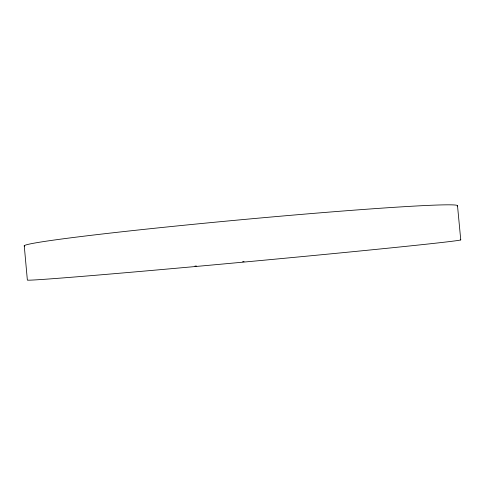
<?xml version="1.0" encoding="UTF-8"?>
<svg xmlns="http://www.w3.org/2000/svg" width="485" height="485" viewBox="0 0 485 485"><rect width="100%" height="100%" fill="white"/><g stroke="black" fill="none" stroke-linecap="round" stroke-linejoin="round"><path stroke-width="0.73" d="M457.5 205.64L460.75 239.881M24.25 245.756L27.366 280.112A217.65 2.085 -5.3 0 0 252.6 261.269A217.65 2.085 -5.3 0 0 460.398 239.778M24.45 246.125A217.577 5.996 -5.3 0 1 241.7 219.687A217.577 5.996 -5.3 0 1 457.197 206.058M244.07 261.627A187.271 1.782 -5.3 0 1 242.627 261.761M196.389 265.992A187.271 1.782 -5.3 0 1 194.928 266.126"/></g></svg>
